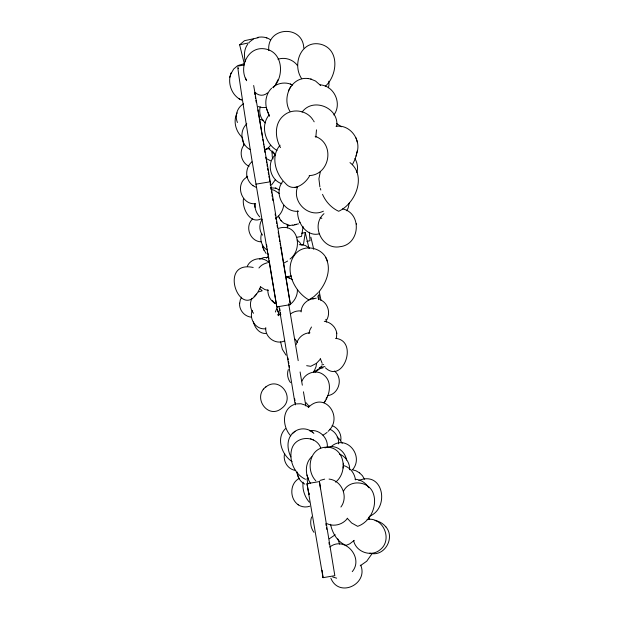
<?xml version="1.0" encoding="UTF-8"?>
<svg xmlns="http://www.w3.org/2000/svg" width="619" height="619" viewBox="0 0 619 619"><rect width="100%" height="100%" fill="white"/><g stroke="black" fill="none" stroke-linecap="round" stroke-linejoin="round"><path stroke-width="0.93" d="M268.801 50.611C266.332 26.741 302.815 24.249 303.797 48.089M316.487 129.835L315.814 137.31M327.296 447.003C328.202 437.602 318.917 428.75 309.492 430.809M338.601 443.869C339.181 437.819 335.428 431.598 329.826 429.23M335.575 482.139C348.458 472.104 344.729 446.609 326.128 447.173C309.283 447.746 305.593 470.161 315.814 480.808M343.135 468.072L343.243 466.424M343.336 464.877L343.452 463.221M301.113 311.937C301.144 304.927 307.395 298.768 314.382 298.637M243.46 198.823C241.843 208.085 249.944 224.527 261.048 218.863M303.117 482.178C302.18 489.304 304.633 496.809 309.33 502.202M320.247 359.26L316.557 363.276L316.007 366.835L313.562 372.506M230.175 75.897C228.171 84.555 232.017 94.955 240.01 99.288M356.807 153.063C361.62 140.018 350.161 124.148 336.032 126.307M301.693 233.247L305.26 232.558L303.465 244.52L301.608 244.876M303.124 226.562L301.515 236.396L296.857 237.301M283.664 205.454C282.96 210.622 280.028 215.366 275.764 218.36M272.979 158.998L272.259 156.785L272.112 152.568M239.638 303.565L240.28 299.898L241.611 297.174M260.181 106.986C258.696 112.673 260.792 119.181 265.334 122.926M340.76 440.682C341.889 434.414 338.028 427.845 332.117 425.57M272.051 152.916L272.437 151.021M277.389 306.877L275.378 312.03M261.605 233.603C259.593 239.298 261.504 246.091 266.479 249.627M252.266 310.483C248.776 319.141 256.088 330.066 265.667 328.751M284.655 453.402C282.566 460.861 287.835 469.597 295.727 470.448M297.638 186.752C291.595 201.732 308.595 218.445 323.412 211.172M349.255 203.032L348.203 207.86L346.694 210.777M352.373 164.685L355.144 159.083L356.645 153.736M328.364 87.766L328.983 85.004L328.836 81.228M288.322 369.512C286.79 373.922 287.642 378.929 290.497 382.604M356.118 156.112L357.356 150.579M311.628 516.919C309.825 522.057 310.645 527.961 313.949 532.317M296.4 344.412C297.6 338.036 303.418 332.898 309.957 332.798M336.457 338.624L336.751 333.092M308.935 333.602L309.786 330.136L311.489 327.002M356.846 172.562C358.308 167.911 357.364 162.588 354.865 158.479M230.694 74.241L233.665 69.034L237.062 66.125M320.348 171.625L318.909 178.798L319.884 186.884M229.742 77.329L231.111 72.864M308.587 78.605C291.356 75.982 281.56 97.632 289.924 111.296M273.103 87.79C284.802 76.439 283.131 51.354 264.53 48.824C247.608 46.34 238.532 67.548 246.633 80.718M326.035 399.131L326.801 397.197M326.677 319.953C330.747 313.059 328.062 303.271 320.657 299.913M260.444 287.023C242.594 328.155 215.505 259.539 253.179 267.462M302.064 380.987C305.175 372.87 316.085 369.203 323.18 374.518C332.658 381.064 330.043 394.752 324.062 402.768M247.67 176.732C234.307 183.247 241.101 205.307 255.546 203.682M262.054 219.497C258.997 224.171 259.067 230.686 262.541 235.127M252.057 298.219C249.364 302.9 250.13 309.152 253.535 313.276M275.378 179.758L271.726 184.694M247.306 266.255C250.896 257.945 263.292 256.08 269.242 262.851M275.656 84.285L278.109 79.549M237.185 112.882C232.821 120.976 235.762 131.739 242.509 137.604M333.865 114.987C342.338 103.752 334.275 85.693 320.124 84.857M340.907 507.023C348.598 496.925 341.928 480.375 329.068 479.083M265.953 386.798C252.157 397.027 267.779 419.976 281.784 408.261C295.936 397.885 279.331 375.423 265.536 387.231M289.808 88.184L290.775 86.405M288.377 90.823L289.429 88.896M352.776 469.527C364.475 455.089 345.232 433.076 330.569 447.15M352.25 571.646C364.042 557.866 344.69 535.396 329.795 547.018M371.918 553.858L366.711 561.232L360.235 565.766M324.093 402.629L325.068 400.98M343.653 490.921C349.712 479.091 368.537 480.824 373.149 493.026C377.876 505.568 370.417 522.003 357.65 526.328L351.662 523.001L347.259 518.281M309.415 176.229C304.803 184.3 292.965 192.726 285.282 183.147C275.494 173.869 270.294 156.243 280.074 145.225M247.716 44.197C244.103 49.071 243.816 55.563 245.217 61.289M269.172 114.948C259.918 125.634 265.342 143.84 277.018 150.463M319.187 291.534C326.074 282.991 331.157 270.356 326.646 259.647M271.602 88.223C265.566 94.103 264.375 103.559 267.454 111.188M293.445 432.611C286.21 438.507 287.092 449.309 290.876 456.93M308.355 407.441C324.805 390.612 343.971 417.399 328.062 431.358M308.835 406.861L309.554 406.002M282.674 181.553C273.258 193.252 283.564 212.967 298.621 211.234M244.621 144.304C238.439 150.757 240.946 162.72 249.101 166.279M311.759 456.745C304.331 463.523 305.252 475.446 310.436 483.269M275.625 154.572C266.124 162.859 269.946 179.905 281.831 183.766M246.819 123.846C239.112 130.741 240.721 144.823 250.045 149.481M252.73 218.863C244.42 226.175 249.89 241.472 261.04 241.828M251.887 161.776C247.824 165.397 245.882 171.123 246.981 176.454M270.658 145.279L268.453 147.732L265.002 149.96M302.087 112.147C312.912 96.943 339.344 107.814 336.713 126.299M266.433 258.131L267.578 256.846M258.935 268.004C260.955 265.226 264.12 263.539 267.416 262.773M325.261 86.335C337.579 75.417 339.939 49.497 321.013 44.328C301.298 39.423 291.727 64.175 301.693 78.714M323.985 213.679C310.367 225.44 322.36 250.386 340.179 246.664C359.987 244.559 362.409 213.16 342.593 208.882M321.563 366.139L319.156 368.707L316.177 370.564L313.678 371.33M347.499 518.273C343.011 524.502 334.159 527.024 327.157 523.728M315.133 372.135L319.667 368.816L323.126 367.779M254.1 296.625L256.599 293.994M318.282 292.501L313.934 296.64L308.835 299.882C294.064 291.634 283.34 269.033 295.085 254.386C304.022 242.919 323.954 247.639 327.497 261.558M263.268 389.568L263.725 389.096M290.063 259.013C303.403 248.985 298.103 222.074 278.674 228.326M249.705 41.821L253.364 39.09M285.452 428.673C275.71 438.082 281.823 455.081 292.083 461.596M354.246 540.356L349.774 543.822L346.083 545.362C337.432 542.035 332.287 532.998 330.554 524.27M244.358 63.95L239.638 44.816L244.474 40.699L258.131 37.767M293.979 432.17C299.581 427.234 308.912 427.938 313.887 433.462M292.199 433.671L295.039 431.265M335.235 534.77L329.277 538.816M299.503 222.701L300.083 222.221M290.915 303.828C295 300.432 297.693 294.984 297.383 289.622M327.033 432.433L324.635 434.151M316.557 363.276L310.73 366.309L306.66 365.682M272.747 87.356C278.093 82.675 286.404 81.615 292.632 85.12M243.569 103.806C237.201 107.342 234.524 115.9 237.441 122.523M287.649 261.025L284.144 262.928M290.551 313.965C293.468 311.659 297.244 310.583 300.935 310.947M267.493 92.904C263.733 96.247 258.549 95.999 255.09 92.355M299.403 478.325C289.475 483.269 289.421 499.015 298.435 504.895M358.842 480.499C383.501 470.27 389.885 507.998 369.566 516.238M322.994 435.095L324.023 434.553M307.357 478.642L308.517 478.046M259.562 259.098L263.74 257.581L267.393 257.465M294.203 404.486C281.212 409.321 282.504 427.234 290.744 435.861M325.052 447.893L325.965 447.46M237.905 65.568L244.466 63.649M258.402 291.936L262.092 290.868M294.969 187.627L297.399 186.884M277.97 59.277C284.972 56.809 293.313 59.602 297.538 65.668M284.585 340.899C275.772 345.154 264.754 337.309 265.768 327.621M327.575 395.657C339.042 394.318 343.537 377.977 334.361 371.013M320.038 480.421L324.658 479.137M326.747 447.243L331.003 446.578M291.572 275.989L287.17 276.561M292.934 225.37L296.044 224.565M309.771 506.21C305.887 507.626 301.468 507.054 298.079 504.694M269.791 148.606L265.543 149.21M239.638 44.816L249.503 42.703M287.27 226.059L292.895 224.96M294.768 224.596L298.52 223.869M306.9 241.449L310.026 240.698L309.345 232.28M312.68 298.845L316.301 298.172M321.795 364.885L323.667 364.552M319.311 367.57L324.929 366.564M319.048 233.912C306.343 236.899 296.88 222.167 297.638 210.855M323.033 577.674L334.833 575.67L319.419 481.582L306.985 483.687L323.033 577.674L322.878 576.08M238.307 68.639A261.86 1.718 80.6 0 0 252.041 160.708L276.801 306.908L290.427 304.633L270.302 181.785L253.674 85.499M237.634 66.117L244.11 65.049M255.848 184.176L270.302 181.785M296.385 403.905L300.973 403.758L305.608 405.221M257.21 37.496C261.736 36.413 266.766 37.117 270.588 39.817M325.424 367.825C343.073 384.391 358.927 340.612 335.49 338.345M276.035 188.191L270.627 187.867M277.374 314.847L280.817 314.731M309.175 175.595C330.089 174.999 335.39 143.329 315.172 136.342M266.51 107.513L262.317 107.574L258.208 106.569M299.256 244.621L305.152 245.379L309.446 248.149M367.082 519.418C383.331 516.633 393.034 539.907 380.105 549.773C371.199 557.44 355.778 552.001 353.588 540.457M265.814 333.479C259.299 333.834 254.742 327.621 253.364 321.872M355.167 479.299C360.792 479.477 365.891 482.982 368.762 487.718M330.856 446.57C338.578 446.299 345.348 452.574 346.594 460.033M310.699 79.046L315.52 81.027L320.503 85.391M308.2 78.528L311.62 79.24M320.727 447.908C316.177 435.258 296.493 435.412 292.044 448.11C288.183 459.708 294.396 474.146 305.484 479.323M336.635 578.161L332.682 576.993M259.245 119.312L263.307 120.233M268.282 290.365L264.862 289.584L260.328 286.69M251.469 317.191C244.559 316.611 238.988 310.111 239.615 303.163M324.294 321.315C330.546 321.981 335.893 327.049 336.806 333.293M286.148 276.732L288.322 277.258L292.377 279.711M266.309 37.759L266.913 37.906M289.514 225.355L283.634 223.08L280.949 220.488M271.145 189.484L274.171 190.234L279.192 193.43M352.118 469.744L355.979 470.773L359.593 472.893M375.013 520.548C379.3 521.229 383.146 523.512 385.869 526.87M369.829 553.123C384.267 557.518 395.603 537.841 385.83 526.815M343.56 465.55C350.014 467.229 354.749 473.357 355.43 479.903M310.552 438.825L311.287 439.111M312.347 439.536L313.462 439.977M239.05 98.839L241.557 100.015L241.031 99.767M290.319 83.998L290.86 84.269M274.256 153.264L269.853 149.821L268.352 147.593M246.896 176.183C247.747 179.982 249.844 183.441 253.039 185.7M279.13 189.901L275.517 187.99M275.285 303.395C270.317 300.927 267.617 295.155 267.849 289.738M320.124 217.501L321.841 218.399M286.628 276.832L289.491 278.326M339.359 453.975C345.626 456.451 350.045 462.997 349.619 469.775M267.129 158.967L270.557 160.785M252.908 185.63L256.436 187.503M336.581 123.413L341.317 126.81M304.819 484.104C300.408 481.992 297.747 477.419 296.981 472.715M330.863 578.216C339.065 598.372 368.607 584.019 360.715 565.139M309.972 430.468L310.916 431.11M311.651 431.605L312.858 432.426M306.506 405.793L308.386 407.093M349.983 162.596C366.866 175.773 355.67 203.566 338.67 211.28C331.42 207.961 325.671 201.624 322.53 194.358M261.907 290.427L259.841 288.671M337.169 437.153L339.568 439.227L342.214 443.343M297.522 342.315L294.482 338.469M297.112 240.017L299.728 242.393L301.167 244.629M359.477 472.784L362.425 475.709L364.467 479.16M309.121 406.335L306.103 402.745M259.74 216.898C256.56 213.524 254.711 208.874 254.873 204.224M286.086 355.182L282.365 349.379L280.593 341.905M312.966 119.939C307.009 110.19 292.501 107.946 283.827 115.42C274.147 123.274 274.913 137.58 280.484 147.616M274.573 303.411L272.337 300.416M266.062 253.457L263.516 249.155M278.581 216.093L279.486 218.252M279.099 217.671L281.235 220.913M275.022 155.09L272.801 151.593M277.15 308.873L278.388 312.386L278.573 315.736M277.459 310.158L279.208 314.614M368.406 517.167L369.675 519.341M339.676 544.163L337.781 538.863M313.516 120.643L314.15 121.819M266.665 108.975L269.567 116.248M322.159 363.345L320.263 358.409M298.954 478.441L297.569 474.618M325.687 257.481L326.484 259.284M245.534 78.102L246.246 79.781M262.278 245.17L263.021 247.793M262.549 246.501L263.934 250.3M267.872 112.325L268.592 114.345M306.97 474.982L307.643 477.04M307.898 477.86L308.517 479.764M320.317 188.47L320.828 190.033M356.327 223.769L356.467 224.186M356.002 137.882L356.683 140.103M356.745 140.32L357.449 142.625M243.855 145.117L242.64 138.896M318.607 299.673L317.802 296.308L318.986 294.69L319.234 299.611M305.26 232.558L308.935 248.08M319.18 291.301L321.06 300.594M325.826 319.342L326.468 322.066M310.862 237.162L313.701 249.271M306.985 483.687L308.486 491.749M305.84 405.963L303.449 391.796M275.115 213.934L275.44 215.838M275.764 217.741L276.082 219.644M276.407 221.548L276.732 223.451M277.057 225.355L277.374 227.258M278.186 232.017L278.511 233.92M278.829 235.824L279.154 237.727M279.478 239.63L279.803 241.534M280.128 243.437L280.446 245.341M280.771 247.244L290.427 304.633M300.099 371.973L302.335 385.188M298.196 360.645L288.686 303.774M325.842 523.72L326.159 525.608M326.468 527.489L326.778 529.369M328.952 542.554L329.262 544.434M258.03 109.919L262.526 137.333M262.835 139.229L263.145 141.117M263.454 143.004L263.771 144.9M264.081 146.788L264.39 148.676M264.7 150.572L265.009 152.46M265.783 157.187L266.093 159.075M266.402 160.971L266.712 162.859M267.021 164.747L267.338 166.643M267.648 168.53L267.957 170.418M268.267 172.314L268.576 174.202M268.886 176.09L269.195 177.986M269.505 179.874L269.814 181.762M270.124 183.657L270.433 185.545M270.743 187.433L271.06 189.329M271.37 191.217L271.679 193.105M271.989 195L272.298 196.888M272.608 198.776L272.917 200.672M254.664 92.749L254.982 94.661M255.291 96.564L255.608 98.475M255.918 100.379L256.235 102.29M319.419 481.582L320.518 488.793M287.262 224.357L287.456 227.885M297.282 472.011L297.375 473.659M254.842 203.566L255.02 207.365M279.742 308.688A261.86 1.718 80.6 0 1 280.059 310.583M280.368 312.479A261.86 1.718 80.6 0 1 280.686 314.375M287.912 357.898A261.86 1.718 80.6 0 1 288.23 359.794M288.539 361.682A261.86 1.718 80.6 0 1 288.856 363.57M289.166 365.458A261.86 1.718 80.6 0 1 289.475 367.338M294.659 398.798A261.86 1.718 80.6 0 1 294.977 400.725M295.294 402.644A261.86 1.718 80.6 0 1 295.603 404.563M322.05 570.231A261.86 1.718 80.6 0 1 322.793 575.446M276.801 306.908A174.055 1.122 80.6 0 1 269.172 260.591M268.878 258.804A174.055 1.122 80.6 0 1 268.592 257.032M268.275 255.113A174.055 1.122 80.6 0 1 267.942 253.055M267.601 251.005A174.055 1.122 80.6 0 1 267.269 248.97M266.936 246.935A174.055 1.122 80.6 0 1 266.611 244.915M278.968 306.281A174.055 1.122 80.6 0 1 295.24 404.872M307.001 478.75A174.055 1.122 80.6 0 1 307.821 484.19M309.036 492.863A174.055 1.122 80.6 0 1 308.935 493.823"/></g></svg>
